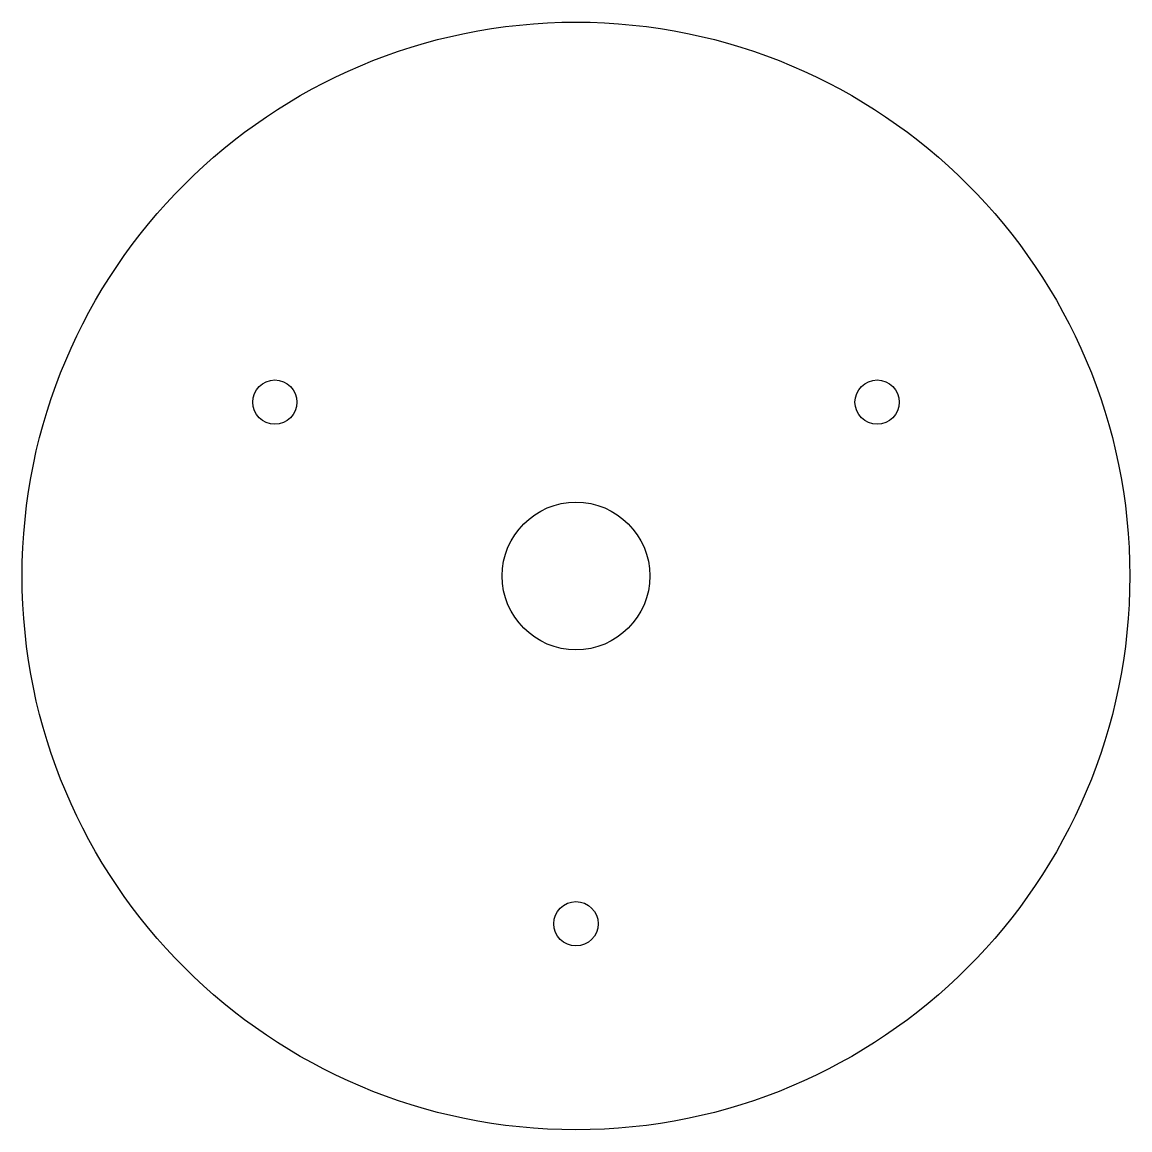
# Model space of a CAD drawing. Header units: inches. Extents: x 4.8 to 79.8, y 2.7 to 77.7.
import ezdxf

# ---------------------------------------------------------------- set-up
doc = ezdxf.new("R2010")
doc.units = ezdxf.units.IN
doc.header["$MEASUREMENT"] = 0

# ---------------------------------------------------------------- blocks, each defined once
blk = doc.blocks.new('*U5')
blk.add_circle((0, 0), 1.5)
blk = doc.blocks.new('*U7')
at = {"color": 0, "linetype": 'ByBlock', "lineweight": -2, "transparency": 16777216}
for p, rotation in [((-14.252, 26.079), 240), ((26.529, 26.079), 119.9999999999999)]:
    blk.add_blockref('*U5', p, dxfattribs=dict(at, rotation=rotation))
blk.add_blockref('*U5', (6.139, -9.238), dxfattribs=at)

msp = doc.modelspace()

# ---------------------------------------------------------------- linework, layer by layer
for radius in [37.5, 5]:
    msp.add_circle((42.324, 40.219), radius)

# ---------------------------------------------------------------- block references
msp.add_blockref('*U7', (36.185, 25.912))

doc.saveas('drawing.dxf')
